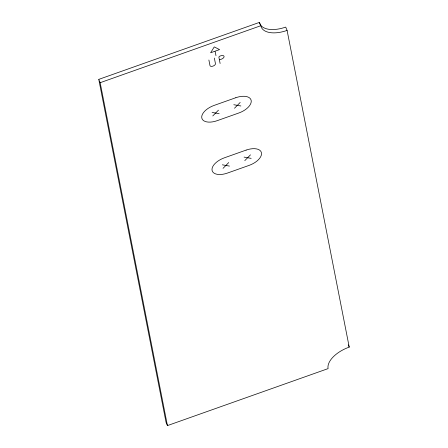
<?xml version="1.0" encoding="UTF-8"?>
<svg xmlns="http://www.w3.org/2000/svg" width="448" height="448" viewBox="0 0 448 448"><rect width="100%" height="100%" fill="white"/><g stroke="black" fill="none" stroke-linecap="round" stroke-linejoin="round"><path stroke-width="0.67" d="M212.772 115.948L218.462 110.158M234.5 108.242L240.19 102.452M223.048 168.342L228.738 162.551M244.782 160.636L250.471 154.846M98.773 79.38L259.426 22.4A25.256 13.149 -22.7 0 0 285.706 27.087L287.095 30.408L349.227 347.116A25.256 13.149 -22.7 0 0 328.093 368.62L167.434 425.6L166.046 422.285L98.773 79.38L100.162 82.695L167.434 425.6M100.162 82.695L260.814 25.715A25.256 13.149 -22.7 0 0 287.095 30.408M214.782 51.296L210.622 52.769L214.256 46.9L219.576 49.594L215.096 51.184L215.97 55.63M219.722 59.769L221.351 59.192A3.248 1.691 -22.7 0 0 224.067 56.426A3.248 1.691 -22.7 0 0 220.69 55.821L220.231 55.989A1.579 0.823 -22.7 0 0 218.91 57.333L220.119 63.498M233.811 104.714L240.884 105.98M212.078 112.426L219.15 113.686M244.087 157.108L251.166 158.368M222.359 164.814L229.432 166.079M259.426 22.4L260.814 25.715M348.303 344.904L349.227 347.116M214.357 58.072L215.443 63.622A2.912 1.518 -22.7 0 1 213.007 66.102A2.912 1.518 -22.7 0 1 209.978 65.559L208.886 60.01M235.85 97.709L214.116 105.414A14.734 7.672 -22.7 0 0 201.785 117.958A14.734 7.672 -22.7 0 0 217.112 120.697L238.846 112.986A14.734 7.672 -22.7 0 0 251.177 100.442A14.734 7.672 -22.7 0 0 235.85 97.709M246.126 150.097L224.398 157.808A14.734 7.672 -22.7 0 0 212.066 170.352A14.734 7.672 -22.7 0 0 227.394 173.085L249.127 165.379A14.734 7.672 -22.7 0 0 261.453 152.835A14.734 7.672 -22.7 0 0 246.126 150.097"/></g></svg>
